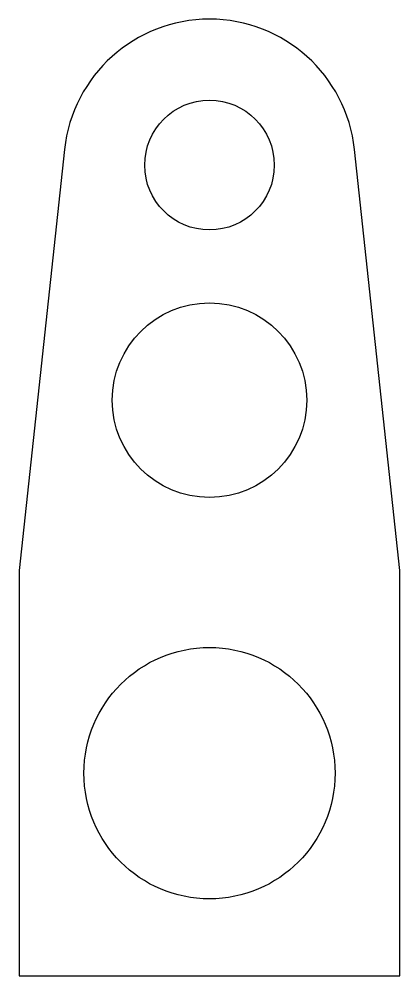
# Model space of a CAD drawing. Header units: metres. Extents: x -24 to 24, y 0 to 118.
import ezdxf

# ---------------------------------------------------------------- set-up
doc = ezdxf.new("R2010")
doc.units = ezdxf.units.M

msp = doc.modelspace()

# ---------------------------------------------------------------- linework, layer by layer
at = {"layer": 'PARAMETRIX'}
for p, q in [((-17.8961, 101.9312), (-23.5, 50)), ((23.5, 50), (17.8961, 101.9312)), ((-23.5, 50), (-23.5, 0)), ((23.5, 0), (23.5, 50)), ((-23.5, 0), (23.5, 0))]:
    msp.add_line(p, q, dxfattribs=at)
for centre, radius in [((0, 100), 8), ((0, 71), 12), ((0, 25), 15.5)]:
    msp.add_circle(centre, radius, dxfattribs=at)
msp.add_arc((0, 100), 18, 6.159, 173.841, dxfattribs=at)

doc.saveas('drawing.dxf')
